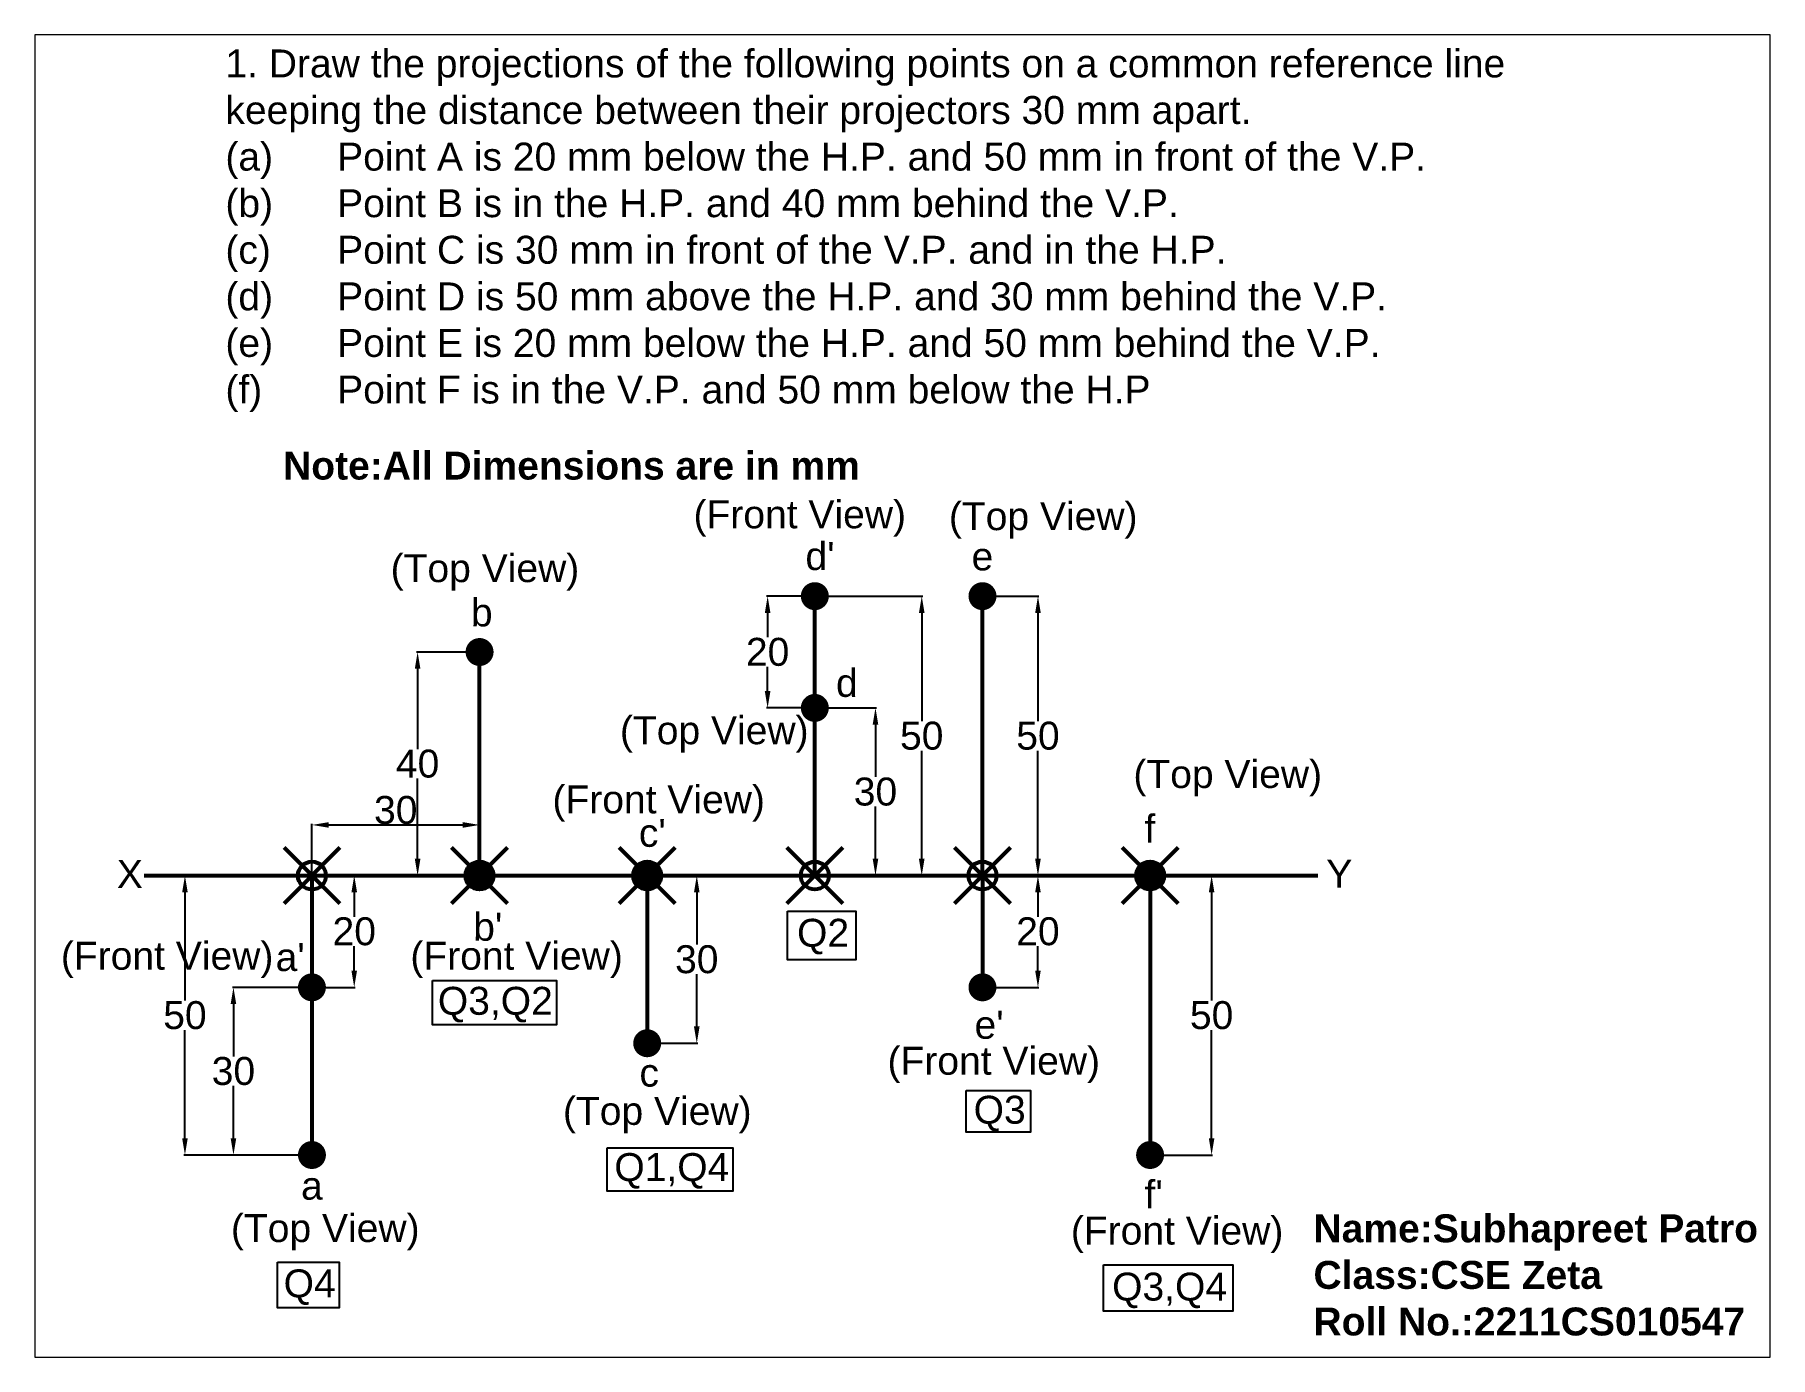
# Paper-space layout 'Layout1' of a CAD drawing. Header units: millimetres. Extents: x 1.05 to 9.45, y 0.8 to 7.2.
# The model-space entities are those that its viewports show. They can reach past a viewport. Long polylines and large blocks are cut down to what shows.
import ezdxf

# ---------------------------------------------------------------- set-up
doc = ezdxf.new("R2010")
doc.units = ezdxf.units.MM
doc.header["$MEASUREMENT"] = 0
doc.header["$PDMODE"] = 35
doc.header["$PDSIZE"] = 5
doc.styles.get("Standard").update_dxf_attribs({"font": 'arial.ttf'})
doc.dimstyles.get("Standard").update_dxf_attribs({"dimtxt": 5, "dimasz": 3, "dimexe": 0.18, "dimexo": 0.0625, "dimgap": 0.09, "dimtad": 1, "dimtih": 1, "dimtoh": 1, "dimdec": 0, "dimzin": 0, "dimdsep": 46, "dimtxsty": 'Standard', "dimcen": 0.09, "dimadec": 0, "dimazin": 0, "dimtfac": 1, "dimtdec": 0, "dimtofl": 0, "dimtmove": 0, "dimatfit": 3, "dimfxl": 1, "dimtolj": 1, "dimtzin": 0, "dimarcsym": 0})

# ---------------------------------------------------------------- blocks, each defined once
blk = doc.blocks.new('*D1')
at = {"color": 0, "lineweight": -2, "transparency": 16777216}
for p, q in [((86.18, 183.87), (74.97, 183.87)), ((75.15, 180.87), (75.15, 166.51)), ((75.15, 146.87), (75.15, 161.22)), ((86.18, 143.87), (74.97, 143.87))]:
    blk.add_line(p, q, dxfattribs=at)
at = {"color": 0, "transparency": 16777216}
for points in [[(74.65, 180.87), (75.65, 180.87), (75.15, 183.87)], [(74.65, 146.87), (75.65, 146.87), (75.15, 143.87)]]:
    blk.add_solid(points, dxfattribs=at)
at = {"layer": 'Defpoints', "color": 0, "transparency": 16777216}
for p in [(86.24, 183.87), (75.15, 143.87), (86.24, 143.87)]:
    blk.add_point(p, dxfattribs=at)
at = {"color": 0, "lineweight": 53, "transparency": 16777216, "insert": (75.15, 163.87), "char_height": 5, "attachment_point": 5}
blk.add_mtext('\\A1;40', dxfattribs=at)
blk = doc.blocks.new('*D2')
at = {"color": 0, "lineweight": -2, "transparency": 16777216}
for p, q in [((146.18, 193.87), (137.61, 193.87)), ((137.79, 190.87), (137.79, 186.51)), ((137.79, 176.87), (137.79, 181.22)), ((146.18, 173.87), (137.61, 173.87))]:
    blk.add_line(p, q, dxfattribs=at)
at = {"color": 0, "transparency": 16777216}
for points in [[(137.29, 190.87), (138.29, 190.87), (137.79, 193.87)], [(137.29, 176.87), (138.29, 176.87), (137.79, 173.87)]]:
    blk.add_solid(points, dxfattribs=at)
at = {"layer": 'Defpoints', "color": 0, "transparency": 16777216}
for p in [(137.79, 193.87), (146.24, 193.87), (146.24, 173.87)]:
    blk.add_point(p, dxfattribs=at)
at = {"color": 0, "lineweight": 53, "transparency": 16777216, "insert": (137.79, 183.87), "char_height": 5, "attachment_point": 5}
blk.add_mtext('\\A1;20', dxfattribs=at)
blk = doc.blocks.new('*D3')
at = {"color": 0, "lineweight": -2, "transparency": 16777216}
for p, q in [((176.3, 193.87), (186.35, 193.87)), ((186.17, 190.87), (186.17, 171.51)), ((186.17, 146.87), (186.17, 166.22)), ((176.3, 143.87), (186.35, 143.87))]:
    blk.add_line(p, q, dxfattribs=at)
at = {"color": 0, "transparency": 16777216}
for points in [[(185.67, 190.87), (186.67, 190.87), (186.17, 193.87)], [(185.67, 146.87), (186.67, 146.87), (186.17, 143.87)]]:
    blk.add_solid(points, dxfattribs=at)
at = {"layer": 'Defpoints', "color": 0, "transparency": 16777216}
for p in [(176.24, 193.87), (176.24, 143.87), (186.17, 143.87)]:
    blk.add_point(p, dxfattribs=at)
at = {"color": 0, "lineweight": 53, "transparency": 16777216, "insert": (186.17, 168.87), "char_height": 5, "attachment_point": 5}
blk.add_mtext('\\A1;50', dxfattribs=at)
blk = doc.blocks.new('*D4')
at = {"color": 0, "lineweight": -2, "transparency": 16777216}
for p, q in [((176.3, 143.87), (186.35, 143.87)), ((186.17, 140.87), (186.17, 136.51)), ((186.17, 126.87), (186.17, 131.22)), ((176.3, 123.87), (186.35, 123.87))]:
    blk.add_line(p, q, dxfattribs=at)
at = {"color": 0, "transparency": 16777216}
for points in [[(185.67, 140.87), (186.67, 140.87), (186.17, 143.87)], [(185.67, 126.87), (186.67, 126.87), (186.17, 123.87)]]:
    blk.add_solid(points, dxfattribs=at)
at = {"layer": 'Defpoints', "color": 0, "transparency": 16777216}
for p in [(176.24, 143.87), (176.24, 123.87), (186.17, 123.87)]:
    blk.add_point(p, dxfattribs=at)
at = {"color": 0, "lineweight": 53, "transparency": 16777216, "insert": (186.17, 133.87), "char_height": 5, "attachment_point": 5}
blk.add_mtext('\\A1;20', dxfattribs=at)
blk = doc.blocks.new('*D5')
at = {"color": 0, "lineweight": -2, "transparency": 16777216}
for p, q in [((206.3, 143.87), (217.43, 143.87)), ((217.25, 140.87), (217.25, 121.51)), ((217.25, 96.87), (217.25, 116.22)), ((206.3, 93.87), (217.43, 93.87))]:
    blk.add_line(p, q, dxfattribs=at)
at = {"color": 0, "transparency": 16777216}
for points in [[(216.75, 140.87), (217.75, 140.87), (217.25, 143.87)], [(216.75, 96.87), (217.75, 96.87), (217.25, 93.87)]]:
    blk.add_solid(points, dxfattribs=at)
at = {"layer": 'Defpoints', "color": 0, "transparency": 16777216}
for p in [(206.24, 143.87), (206.24, 93.87), (217.25, 93.87)]:
    blk.add_point(p, dxfattribs=at)
at = {"color": 0, "lineweight": 53, "transparency": 16777216, "insert": (217.25, 118.87), "char_height": 5, "attachment_point": 5}
blk.add_mtext('\\A1;50', dxfattribs=at)
blk = doc.blocks.new('*D6')
at = {"color": 0, "lineweight": -2, "transparency": 16777216}
for p, q in [((56.18, 123.87), (42.01, 123.87)), ((42.19, 120.87), (42.19, 111.51)), ((42.19, 96.87), (42.19, 106.22)), ((56.18, 93.87), (42.01, 93.87))]:
    blk.add_line(p, q, dxfattribs=at)
at = {"color": 0, "transparency": 16777216}
for points in [[(41.69, 120.87), (42.69, 120.87), (42.19, 123.87)], [(41.69, 96.87), (42.69, 96.87), (42.19, 93.87)]]:
    blk.add_solid(points, dxfattribs=at)
at = {"layer": 'Defpoints', "color": 0, "transparency": 16777216}
for p in [(56.24, 123.87), (42.19, 93.87), (56.24, 93.87)]:
    blk.add_point(p, dxfattribs=at)
at = {"color": 0, "lineweight": 53, "transparency": 16777216, "insert": (42.19, 108.87), "char_height": 5, "attachment_point": 5}
blk.add_mtext('\\A1;30', dxfattribs=at)
blk = doc.blocks.new('*D7')
at = {"color": 0, "lineweight": -2, "transparency": 16777216}
for p, q in [((146.3, 173.87), (157.27, 173.87)), ((157.09, 170.87), (157.09, 161.51)), ((157.09, 146.87), (157.09, 156.22)), ((146.3, 143.87), (157.27, 143.87))]:
    blk.add_line(p, q, dxfattribs=at)
at = {"color": 0, "transparency": 16777216}
for points in [[(156.59, 170.87), (157.59, 170.87), (157.09, 173.87)], [(156.59, 146.87), (157.59, 146.87), (157.09, 143.87)]]:
    blk.add_solid(points, dxfattribs=at)
at = {"layer": 'Defpoints', "color": 0, "transparency": 16777216}
for p in [(146.24, 173.87), (146.24, 143.87), (157.09, 143.87)]:
    blk.add_point(p, dxfattribs=at)
at = {"color": 0, "lineweight": 53, "transparency": 16777216, "insert": (157.09, 158.87), "char_height": 5, "attachment_point": 5}
blk.add_mtext('\\A1;30', dxfattribs=at)
blk = doc.blocks.new('*D8')
at = {"color": 0, "lineweight": -2, "transparency": 16777216}
for p, q in [((56.3, 143.87), (63.99, 143.87)), ((63.81, 140.87), (63.81, 136.51)), ((63.81, 126.87), (63.81, 131.22)), ((56.3, 123.87), (63.99, 123.87))]:
    blk.add_line(p, q, dxfattribs=at)
at = {"color": 0, "transparency": 16777216}
for points in [[(63.31, 140.87), (64.31, 140.87), (63.81, 143.87)], [(63.31, 126.87), (64.31, 126.87), (63.81, 123.87)]]:
    blk.add_solid(points, dxfattribs=at)
at = {"layer": 'Defpoints', "color": 0, "transparency": 16777216}
for p in [(56.24, 143.87), (63.81, 143.87), (56.24, 123.87)]:
    blk.add_point(p, dxfattribs=at)
at = {"color": 0, "lineweight": 53, "transparency": 16777216, "insert": (63.81, 133.87), "char_height": 5, "attachment_point": 5}
blk.add_mtext('\\A1;20', dxfattribs=at)
blk = doc.blocks.new('*D9')
at = {"color": 0, "lineweight": -2, "transparency": 16777216}
for p, q in [((116.3, 143.87), (125.29, 143.87)), ((125.11, 140.87), (125.11, 131.51)), ((125.11, 116.87), (125.11, 126.22)), ((116.3, 113.87), (125.29, 113.87))]:
    blk.add_line(p, q, dxfattribs=at)
at = {"color": 0, "transparency": 16777216}
for points in [[(124.61, 140.87), (125.61, 140.87), (125.11, 143.87)], [(124.61, 116.87), (125.61, 116.87), (125.11, 113.87)]]:
    blk.add_solid(points, dxfattribs=at)
at = {"layer": 'Defpoints', "color": 0, "transparency": 16777216}
for p in [(116.24, 143.87), (116.24, 113.87), (125.11, 113.87)]:
    blk.add_point(p, dxfattribs=at)
at = {"color": 0, "lineweight": 53, "transparency": 16777216, "insert": (125.11, 128.87), "char_height": 5, "attachment_point": 5}
blk.add_mtext('\\A1;30', dxfattribs=at)
blk = doc.blocks.new('*D50')
at = {"color": 0, "lineweight": -2, "transparency": 16777216}
for p, q in [((56.24, 143.93), (56.24, 153.11)), ((59.24, 152.93), (83.24, 152.93)), ((86.24, 143.93), (86.24, 153.11))]:
    blk.add_line(p, q, dxfattribs=at)
at = {"color": 0, "transparency": 16777216}
for points in [[(59.24, 153.43), (59.24, 152.43), (56.24, 152.93)], [(83.24, 153.43), (83.24, 152.43), (86.24, 152.93)]]:
    blk.add_solid(points, dxfattribs=at)
at = {"layer": 'Defpoints', "color": 0, "transparency": 16777216}
for p in [(86.24, 152.93), (56.24, 143.87), (86.24, 143.87)]:
    blk.add_point(p, dxfattribs=at)
at = {"color": 0, "lineweight": 53, "transparency": 16777216, "insert": (71.24, 155.58), "char_height": 5, "attachment_point": 5}
blk.add_mtext('\\A1;30', dxfattribs=at)
blk = doc.blocks.new('*D51')
at = {"color": 0, "lineweight": -2, "transparency": 16777216}
for p, q in [((56.18, 143.87), (33.33, 143.87)), ((33.51, 140.87), (33.51, 121.51)), ((33.51, 96.87), (33.51, 116.22)), ((56.18, 93.87), (33.33, 93.87))]:
    blk.add_line(p, q, dxfattribs=at)
at = {"color": 0, "transparency": 16777216}
for points in [[(33.01, 140.87), (34.01, 140.87), (33.51, 143.87)], [(33.01, 96.87), (34.01, 96.87), (33.51, 93.87)]]:
    blk.add_solid(points, dxfattribs=at)
at = {"layer": 'Defpoints', "color": 0, "transparency": 16777216}
for p in [(56.24, 143.87), (33.51, 93.87), (56.24, 93.87)]:
    blk.add_point(p, dxfattribs=at)
at = {"color": 0, "lineweight": 53, "transparency": 16777216, "insert": (33.51, 118.87), "char_height": 5, "attachment_point": 5}
blk.add_mtext('\\A1;50', dxfattribs=at)
blk = doc.blocks.new('*D52')
at = {"color": 0, "lineweight": -2, "transparency": 16777216}
for p, q in [((146.3, 193.87), (165.55, 193.87)), ((165.37, 190.87), (165.37, 171.51)), ((165.37, 146.87), (165.37, 166.22)), ((146.3, 143.87), (165.55, 143.87))]:
    blk.add_line(p, q, dxfattribs=at)
at = {"color": 0, "transparency": 16777216}
for points in [[(164.87, 190.87), (165.87, 190.87), (165.37, 193.87)], [(164.87, 146.87), (165.87, 146.87), (165.37, 143.87)]]:
    blk.add_solid(points, dxfattribs=at)
at = {"layer": 'Defpoints', "color": 0, "transparency": 16777216}
for p in [(146.24, 193.87), (146.24, 143.87), (165.37, 143.87)]:
    blk.add_point(p, dxfattribs=at)
at = {"color": 0, "lineweight": 53, "transparency": 16777216, "insert": (165.37, 168.87), "char_height": 5, "attachment_point": 5}
blk.add_mtext('\\A1;50', dxfattribs=at)

msp = doc.modelspace()

# ---------------------------------------------------------------- linework, layer by layer
at = {"lineweight": 53}
for p, q in [((146.24, 143.87), (146.24, 193.87)), ((176.24, 143.87), (176.24, 193.87)), ((86.24, 143.87), (86.24, 183.87)), ((146.24, 143.87), (146.24, 173.87)), ((26.24, 143.87), (236.24, 143.87)), ((56.24, 143.87), (56.24, 93.87)), ((116.24, 143.87), (116.24, 113.87)), ((176.24, 143.87), (176.24, 123.87)), ((206.24, 143.87), (206.24, 93.87))]:
    msp.add_line(p, q, dxfattribs=at)
at = {"lineweight": 53, "const_width": 2.5}
for points in [[(144.99, 193.87, 1), (147.49, 193.87, 1)], [(174.99, 193.87, 1), (177.49, 193.87, 1)], [(84.99, 183.87, 1), (87.49, 183.87, 1)], [(144.99, 173.87, 1), (147.49, 173.87, 1)], [(84.99, 143.87, 1), (87.49, 143.87, 1)], [(114.99, 143.87, 1), (117.49, 143.87, 1)], [(204.99, 143.87, 1), (207.49, 143.87, 1)], [(54.99, 123.87, 1), (57.49, 123.87, 1)], [(174.99, 123.87, 1), (177.49, 123.87, 1)], [(114.99, 113.87, 1), (117.49, 113.87, 1)], [(54.99, 93.87, 1), (57.49, 93.87, 1)], [(204.99, 93.87, 1), (207.49, 93.87, 1)]]:
    msp.add_lwpolyline(points, format="xyb", close=True, dxfattribs=at)
for points in [[(141.33, 137.5), (153.58, 137.5), (153.58, 128.8), (141.33, 128.8)], [(77.81, 125.11), (100.01, 125.11), (100.01, 117.15), (77.81, 117.15)], [(173.35, 105.39), (184.81, 105.39), (184.81, 97.94), (173.35, 97.94)], [(109.05, 95.17), (131.54, 95.17), (131.54, 87.41), (109.05, 87.41)], [(50.06, 74.72), (61.09, 74.72), (61.09, 66.5), (50.06, 66.5)], [(197.93, 74.21), (221.07, 74.21), (221.07, 65.95), (197.93, 65.95)]]:
    msp.add_lwpolyline(points, close=True)
at = {"lineweight": 53}
for p in [(56.24, 143.87), (86.24, 143.87), (116.24, 143.87), (146.24, 143.87), (176.24, 143.87), (206.24, 143.87)]:
    msp.add_point(p, dxfattribs=at)

# ---------------------------------------------------------------- texts
at = {"lineweight": 50, "char_height": 5, "attachment_point": 1}
for s, width, insert in [('1. Draw the projections of the following points on a common reference line\\Pkeeping the distance between their projectors 30 mm apart.\\P(a)^IPoint A is 20 mm below the H.P. and 50 mm in front of the V.P.\\P(b)^IPoint B is in the H.P. and 40 mm behind the V.P.\\P(c)^IPoint C is 30 mm in front of the V.P. and in the H.P.\\P(d)^IPoint D is 50 mm above the H.P. and 30 mm behind the V.P.\\P(e)^IPoint E is 20 mm below the H.P. and 50 mm behind the V.P.\\P(f)^IPoint F is in the V.P. and 50 mm below the H.P', 232.1174, (40.75, 291.69)), ('{\\fArial|b1|i0|c0|p34;Note:All Dimensions are in mm}', 108.4666, (51.07, 219.73)), ('{\\fArial|b1|i0|c0|p34;Name:Subhapreet Patro\\PClass:CSE Zeta\\PRoll No.:2211CS010547}', 100.8794, (235.48, 83.25))]:
    msp.add_mtext_dynamic_manual_height_columns(s, width=width, gutter_width=25, heights=[0], dxfattribs=dict(at, insert=insert))
at = {"lineweight": 53, "char_height": 5, "attachment_point": 1}
for s, width, insert in [('(Front View)', 39.3277, (124.53, 211.01)), ('(Top View)', 33.6004, (170.23, 210.68)), ("d'", 16.5866, (144.56, 203.54)), ('e', 11.275, (174.29, 203.48)), ('(Top View)', 33.6004, (70.32, 201.38)), ('b', 10.6949, (84.69, 193.46)), ('d', 13.2995, (150.03, 180.85)), ('(Top View)', 33.6004, (111.36, 172.37)), ('(Top View)', 33.6004, (203.25, 164.54)), ('(Front View)', 39.3277, (99.28, 160)), ("c'", 11.4531, (114.75, 154.02)), ('f', 12.0202, (205.24, 154.78)), ('X', 6.3501, (21.32, 146.64)), ('Y', 12.1906, (237.77, 146.69)), ("b'", 14.0859, (85.1, 137.21)), ('Q2', 21.6121, (143.06, 136.13)), ('(Front View)', 39.3277, (11.31, 132.03)), ("a'", 13.0511, (49.74, 131.79)), ('(Front View)', 39.3277, (73.85, 132.03)), ('Q3,Q2', 21.473, (78.77, 123.96)), ("e'", 9.1981, (174.82, 119.67)), ('(Front View)', 39.3277, (159.25, 113.24)), ('c', 15.3969, (114.85, 111.11)), ('(Top View)', 33.6004, (101.16, 104.26)), ('Q3', 20.2178, (174.66, 104.47)), ('Q1,Q4', 23.6828, (110.36, 94.21)), ('a', 14.8903, (54.29, 90.88)), ("f'", 12.8491, (205.25, 89.34)), ('(Top View)', 33.6004, (41.74, 83.3)), ('(Front View)', 39.3277, (192.06, 82.84)), ('Q4', 14.6755, (51.17, 73.4)), ('Q3,Q4', 26.4905, (199.44, 72.82))]:
    msp.add_mtext_dynamic_manual_height_columns(s, width=width, gutter_width=25, heights=[0], dxfattribs=dict(at, insert=insert))

# ---------------------------------------------------------------- dimensions: what is measured, and where the dimension line sits
at = {"lineweight": 53}
for base, p1, p2, picture, middle in [((137.79, 193.87), (146.24, 173.87), (146.24, 193.87), '*D2', (137.79, 183.87)), ((186.17, 143.87), (176.24, 193.87), (176.24, 143.87), '*D3', (186.17, 168.87)), ((75.15, 143.87), (86.24, 183.87), (86.24, 143.87), '*D1', (75.15, 163.87)), ((157.09, 143.87), (146.24, 173.87), (146.24, 143.87), '*D7', (157.09, 158.87)), ((63.81, 143.87), (56.24, 123.87), (56.24, 143.87), '*D8', (63.81, 133.87)), ((186.17, 123.87), (176.24, 143.87), (176.24, 123.87), '*D4', (186.17, 133.87)), ((217.25, 93.87), (206.24, 143.87), (206.24, 93.87), '*D5', (217.25, 118.87)), ((42.19, 93.87), (56.24, 123.87), (56.24, 93.87), '*D6', (42.19, 108.87))]:
    dim = msp.add_linear_dim(base=base, p1=p1, p2=p2, angle=90, dimstyle='Standard', dxfattribs=at)
    dim.commit()
    dim.dimension.update_dxf_attribs({"geometry": picture, "text_midpoint": middle})
for p1, p2, distance, picture, middle in [((146.24, 193.87), (146.24, 143.87), 19.13, '*D52', (165.37, 168.87)), ((56.24, 143.87), (56.24, 93.87), -22.73, '*D51', (33.51, 118.87))]:
    dim = msp.add_aligned_dim(p1=p1, p2=p2, distance=distance, dimstyle='Standard', dxfattribs=at)
    dim.commit()
    dim.dimension.update_dxf_attribs({"geometry": picture, "text_midpoint": middle})
dim = msp.add_linear_dim(base=(86.24, 152.93), p1=(56.24, 143.87), p2=(86.24, 143.87), dimstyle='Standard', dxfattribs=at)
dim.commit()
dim.dimension.update_dxf_attribs({"geometry": '*D50', "text_midpoint": (71.24, 155.58)})
dim = msp.add_linear_dim(base=(125.11, 113.87), p1=(116.24, 143.87), p2=(116.24, 113.87), angle=90, dimstyle='Standard', dxfattribs=at)
dim.commit()
dim.dimension.update_dxf_attribs({"geometry": '*D9', "text_midpoint": (125.11, 128.87), "dimtype": 160})

psp = doc.layouts.get("Layout1")

# ---------------------------------------------------------------- viewports
at = {"layer": '0'}
psp.add_viewport(center=(5.25, 4), size=(8.4, 6.4), view_center_point=(161.929, 176.0026), view_height=236.65443, dxfattribs=at)

doc.saveas('drawing.dxf')
